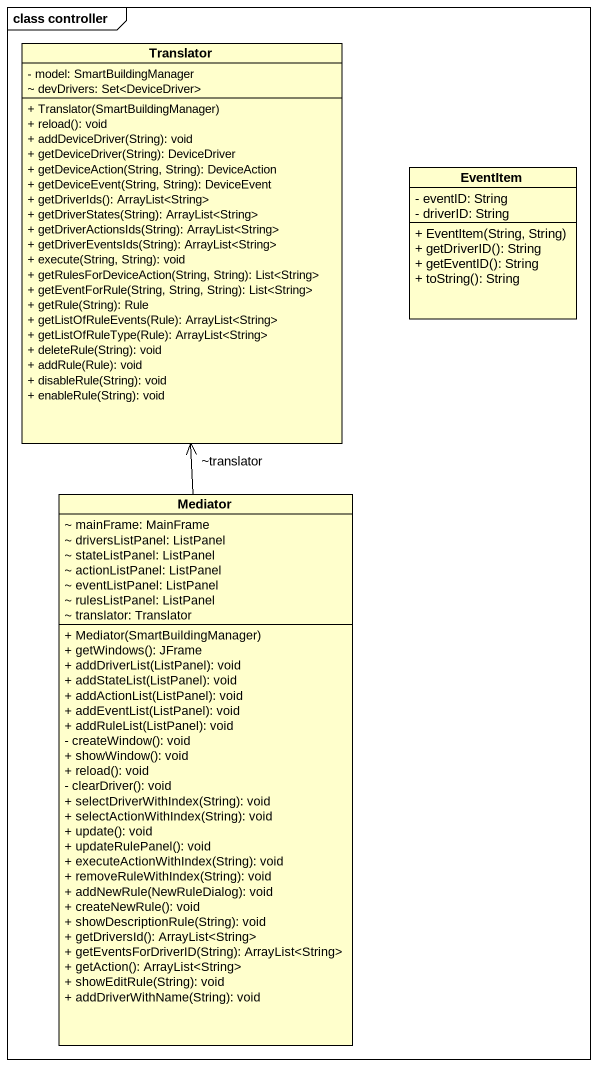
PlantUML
@startuml
mainframe class controller
hide circle
hide empty members
skinparam classAttributeIconSize 0
class Translator {
  - model: SmartBuildingManager
  ~ devDrivers: Set<DeviceDriver>
  + Translator(SmartBuildingManager)
  + reload(): void
  + addDeviceDriver(String): void
  + getDeviceDriver(String): DeviceDriver
  + getDeviceAction(String, String): DeviceAction
  + getDeviceEvent(String, String): DeviceEvent
  + getDriverIds(): ArrayList<String>
  + getDriverStates(String): ArrayList<String>
  + getDriverActionsIds(String): ArrayList<String>
  + getDriverEventsIds(String): ArrayList<String>
  + execute(String, String): void
  + getRulesForDeviceAction(String, String): List<String>
  + getEventForRule(String, String, String): List<String>
  + getRule(String): Rule
  + getListOfRuleEvents(Rule): ArrayList<String>
  + getListOfRuleType(Rule): ArrayList<String>
  + deleteRule(String): void
  + addRule(Rule): void
  + disableRule(String): void
  + enableRule(String): void
}
class EventItem {
  - eventID: String
  - driverID: String
  + EventItem(String, String)
  + getDriverID(): String
  + getEventID(): String
  + toString(): String
}
class Mediator {
  ~ mainFrame: MainFrame
  ~ driversListPanel: ListPanel
  ~ stateListPanel: ListPanel
  ~ actionListPanel: ListPanel
  ~ eventListPanel: ListPanel
  ~ rulesListPanel: ListPanel
  ~ translator: Translator
  + Mediator(SmartBuildingManager)
  + getWindows(): JFrame
  + addDriverList(ListPanel): void
  + addStateList(ListPanel): void
  + addActionList(ListPanel): void
  + addEventList(ListPanel): void
  + addRuleList(ListPanel): void
  - createWindow(): void
  + showWindow(): void
  + reload(): void
  - clearDriver(): void
  + selectDriverWithIndex(String): void
  + selectActionWithIndex(String): void
  + update(): void
  + updateRulePanel(): void
  + executeActionWithIndex(String): void
  + removeRuleWithIndex(String): void
  + addNewRule(NewRuleDialog): void
  + createNewRule(): void
  + showDescriptionRule(String): void
  + getDriversId(): ArrayList<String>
  + getEventsForDriverID(String): ArrayList<String>
  + getAction(): ArrayList<String>
  + showEditRule(String): void
  + addDriverWithName(String): void
}
Mediator -up-> "~translator" Translator
@enduml
